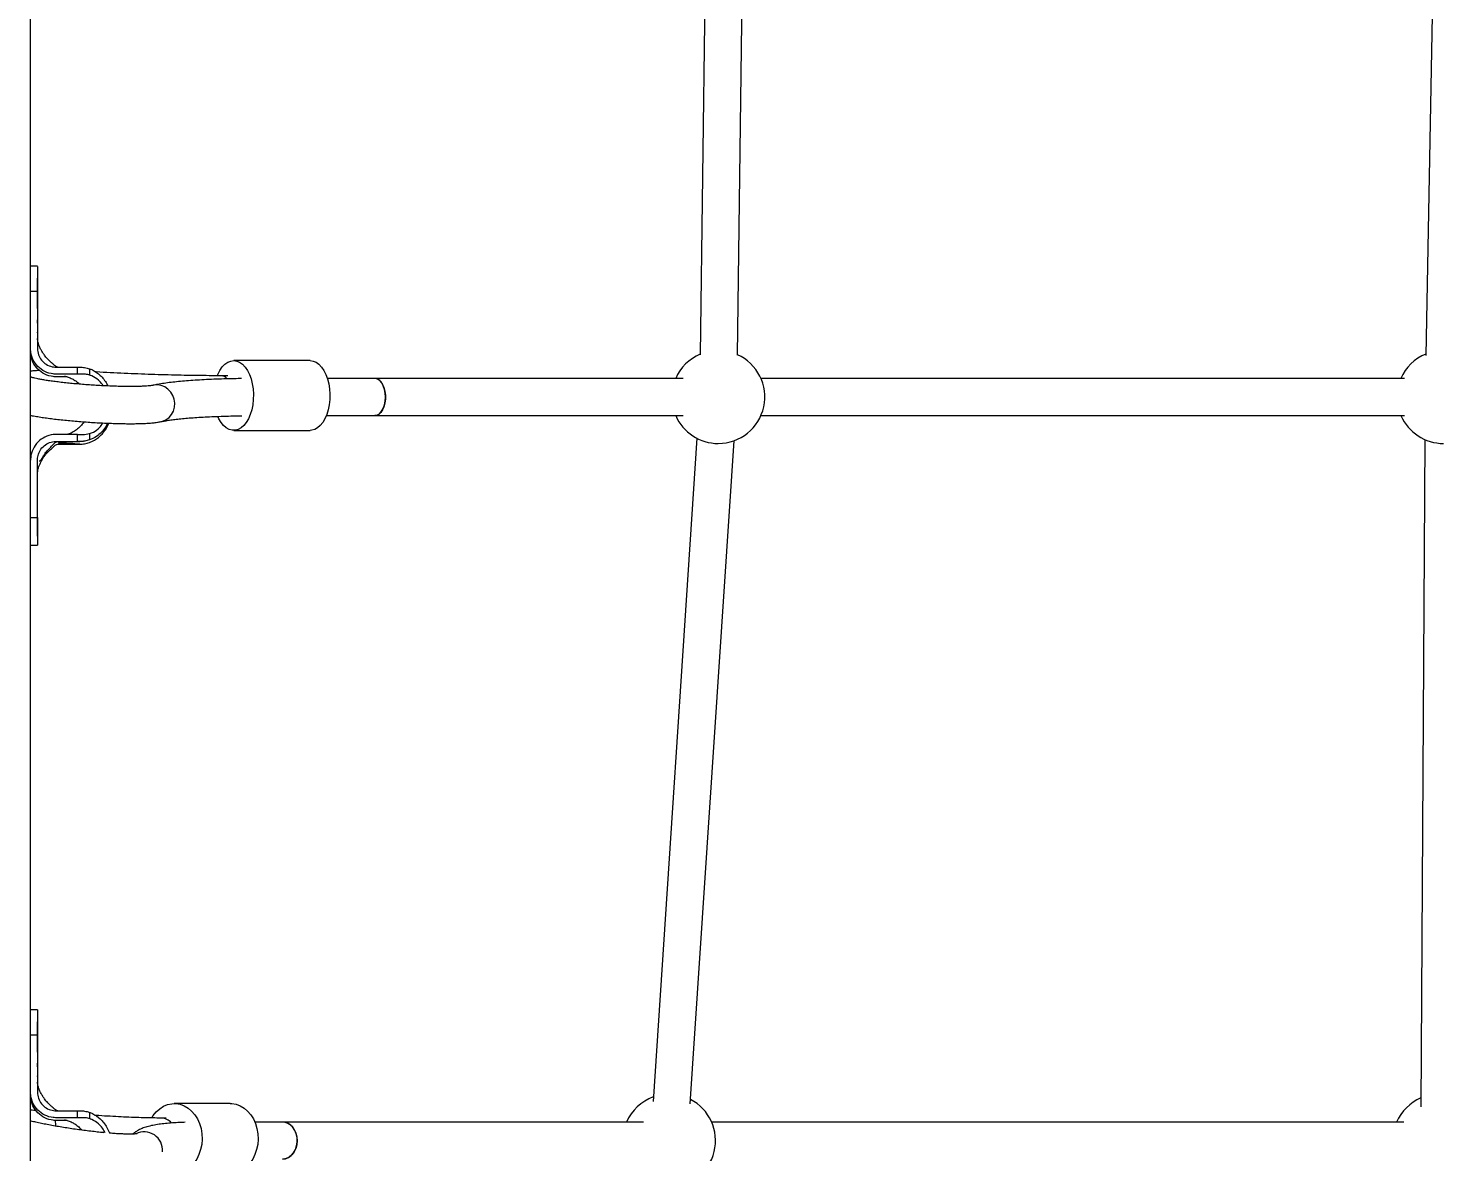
# Model space of a CAD drawing. Header units: millimetres. Extents: x -6304 to 6571, y -6082 to 4447.
# Drawn here: x 1532 to 2141, y -310 to 174 of the extents above; entities that cross this region are included whole.
import ezdxf

# ---------------------------------------------------------------- set-up
doc = ezdxf.new("R2010")
doc.units = ezdxf.units.MM
doc.layers.add('DIKOM_ОБЪЕКТ', color=7, linetype='Continuous')
doc.layers.add('DIKOM_РАЗМЕР_ОБЪЕКТА', color=7, linetype='Continuous')
doc.styles.add('style1', font='arial.ttf', dxfattribs={"width": 0.8})
doc.dimstyles.new('1-50', dxfattribs={"dimtxt": 300, "dimasz": 200, "dimexe": 100, "dimexo": 0, "dimgap": 100, "dimtad": 1, "dimtxsty": 'style1', "dimcen": 200, "dimclrd": 7, "dimclre": 7, "dimclrt": 7, "dimadec": 1, "dimazin": 2, "dimtfac": 1, "dimtmove": 0, "dimatfit": 2, "dimfxl": 0, "dimlwd": 25, "dimlwe": 18, "dimarcsym": 0})

# ---------------------------------------------------------------- blocks, each defined once
blk = doc.blocks.new('*D13')
at = {"layer": 'Defpoints', "color": 0, "transparency": 16777216}
for p in [(-3548.9, 424.04), (5070.79, -640.9), (5070.79, -4541.09)]:
    blk.add_point(p, dxfattribs=at)
at = {"layer": 'DIKOM_РАЗМЕР_ОБЪЕКТА', "color": 7, "lineweight": 18, "transparency": 16777216}
for p, q in [((-3548.9, 424.04), (-3548.9, -4641.09)), ((5070.79, -640.9), (5070.79, -4641.09))]:
    blk.add_line(p, q, dxfattribs=at)
at = {"layer": 'DIKOM_РАЗМЕР_ОБЪЕКТА', "color": 7, "lineweight": 25, "transparency": 16777216}
blk.add_line((-3148.9, -4541.09), (4670.79, -4541.09), dxfattribs=at)
at = {"layer": 'DIKOM_РАЗМЕР_ОБЪЕКТА', "color": 7, "transparency": 16777216}
for points in [[(-3148.9, -4474.42), (-3148.9, -4607.76), (-3548.9, -4541.09)], [(4670.79, -4474.42), (4670.79, -4607.76), (5070.79, -4541.09)]]:
    blk.add_solid(points, dxfattribs=at)
at = {"layer": 'DIKOM_РАЗМЕР_ОБЪЕКТА', "color": 7, "transparency": 16777216, "insert": (1449.19, -4307.92), "char_height": 300, "attachment_point": 5, "style": 'style1'}
blk.add_mtext('8650', dxfattribs=at)

msp = doc.modelspace()

# ---------------------------------------------------------------- linework, layer by layer
at = {"layer": 'DIKOM_ОБЪЕКТ', "color": 7, "linetype": 'Continuous', "lineweight": 15}
for p, q in [((1533.207, -754.962), (1533.207, 1745.038)), ((1825.127, 316.815), (1821.389, 33.243)), ((1837.387, 33.032), (1841.126, 316.604)), ((2138.934, 316.862), (2133.568, 32.912)), ((1536.207, 71.303), (1533.207, 71.303)), ((1536.206, 65.054), (1536.206, 66.128)), ((1533.207, 60.602), (1536.207, 60.602)), ((1536.207, 60.602), (1536.207, 35.897)), ((1536.208, 58.035), (1536.208, 58.734)), ((1653.538, 30.683), (1620.614, 30.683)), ((1544.206, 27.901), (1545.207, 27.901)), ((1545.207, 24.903), (1544.206, 24.903)), ((1545.207, 27.901), (1553.345, 27.901)), ((1553.345, 24.903), (1545.207, 24.903)), ((1553.345, 24.903), (1553.345, 27.901)), ((1558.555, 27.219), (1558.555, 24.503)), ((1545.207, 23.732), (1544.206, 23.732)), ((1548.963, 23.732), (1545.207, 23.732)), ((1618.108, 24.198), (1615.267, 24.198)), ((1681.366, 23.038), (1660.962, 23.038)), ((1814.062, 23.038), (1681.366, 23.038)), ((2124.406, 23.038), (1847.48, 23.038)), ((1660.5, 7.038), (1681.366, 7.038)), ((1681.366, 7.038), (1814.062, 7.038)), ((1847.48, 7.038), (2124.406, 7.038)), ((1620.614, 0.683), (1653.538, 0.683)), ((1545.207, -1.084), (1544.206, -1.084)), ((1544.206, -4.082), (1545.207, -4.082)), ((1544.571, -5.323), (1544.956, -5.253)), ((1544.956, -5.253), (1545.207, -5.253)), ((1553.345, -1.084), (1545.207, -1.084)), ((1545.207, -4.082), (1553.345, -4.082)), ((1545.207, -5.253), (1553.345, -5.253)), ((1553.345, -4.082), (1553.345, -1.084)), ((1555.386, -4.01), (1556.045, -4.001)), ((1558.555, -0.713), (1558.555, -3.43)), ((1819.956, -2.723), (1801.064, -288.07)), ((1817.029, -289.127), (1835.921, -3.78)), ((2133.126, -3.246), (2131.468, -290.453)), ((1536.207, -36.783), (1536.207, -12.092)), ((1536.206, -42.374), (1536.208, -35.757)), ((1536.208, -38.301), (1536.208, -36.397)), ((1533.207, -36.783), (1536.207, -36.783)), ((1536.206, -44.857), (1536.206, -42.388)), ((1533.207, -48.655), (1536.207, -48.655)), ((1536.207, -248.697), (1533.207, -248.697)), ((1536.206, -254.946), (1536.206, -253.872)), ((1533.207, -259.398), (1536.207, -259.398)), ((1536.207, -259.398), (1536.207, -284.103)), ((1536.208, -261.965), (1536.208, -261.266)), ((1544.206, -292.099), (1545.207, -292.099)), ((1545.207, -292.099), (1553.345, -292.099)), ((1553.345, -295.097), (1553.345, -292.099)), ((1619.154, -288.998), (1595.069, -288.998)), ((1545.207, -295.097), (1544.206, -295.097)), ((1545.207, -296.268), (1544.206, -296.268)), ((1553.345, -295.097), (1545.207, -295.097)), ((1548.963, -296.268), (1545.207, -296.268)), ((1558.555, -292.781), (1558.555, -295.498)), ((1591.576, -295.228), (1589.498, -295.228)), ((1641.588, -296.962), (1629.731, -296.962)), ((1796.926, -296.962), (1641.588, -296.962)), ((2124.198, -296.962), (1826.294, -296.962))]:
    msp.add_line(p, q, dxfattribs=at)
at = {"layer": 'DIKOM_ОБЪЕКТ', "color": 7, "linetype": 'Continuous', "lineweight": 15, "flags": 128}
for points in [[(1536.22, 42.68), (1536.221, 42.824), (1536.222, 42.968)], [(1613.617, 24.238), (1613.846, 24.791), (1614.714, 26.503), (1615.722, 27.962), (1616.844, 29.133), (1618.054, 29.989), (1619.324, 30.51), (1620.624, 30.683), (1621.924, 30.504), (1623.194, 29.978), (1624.403, 29.117), (1625.523, 27.941), (1626.528, 26.477), (1627.395, 24.761), (1628.102, 22.832), (1628.634, 20.735), (1628.978, 18.52), (1629.126, 16.238), (1629.074, 13.944)], [(1653.538, 30.683), (1653.549, 30.683), (1654.849, 30.504), (1656.118, 29.978), (1657.327, 29.117), (1658.447, 27.941), (1659.453, 26.477), (1660.319, 24.761), (1661.027, 22.832), (1661.558, 20.735), (1661.902, 18.52), (1662.05, 16.238), (1661.999, 13.944)], [(1589.367, 4.439), (1589.975, 4.6), (1591.472, 5.263), (1592.792, 6.253), (1593.872, 7.524), (1594.662, 9.016), (1595.125, 10.659), (1595.239, 12.378), (1594.999, 14.09), (1594.415, 15.717), (1593.517, 17.182), (1592.344, 18.417), (1590.953, 19.363), (1589.408, 19.978), (1587.782, 20.231), (1586.15, 20.111), (1585.991, 20.079)], [(1681.366, 7.038), (1681.577, 7.047), (1682.547, 7.313), (1683.462, 7.941), (1684.28, 8.901), (1684.961, 10.147), (1685.474, 11.622), (1685.795, 13.257), (1685.909, 14.975), (1685.811, 16.697), (1685.504, 18.34), (1685.004, 19.83), (1684.334, 21.095), (1683.526, 22.077), (1682.616, 22.73), (1681.648, 23.023), (1681.366, 23.038)], [(1683.946, 21.623), (1684.69, 20.493), (1685.278, 19.107), (1685.683, 17.531), (1685.886, 15.839), (1685.878, 14.109), (1685.659, 12.423), (1685.24, 10.858), (1684.639, 9.49), (1683.885, 8.381), (1683.014, 7.583), (1682.065, 7.133), (1681.366, 7.038)], [(1629.074, 13.944), (1628.825, 11.69), (1628.382, 9.529), (1627.758, 7.513), (1626.966, 5.689), (1626.025, 4.098), (1624.957, 2.779), (1623.788, 1.763), (1622.544, 1.073), (1621.255, 0.725), (1619.951, 0.728), (1618.662, 1.081), (1617.42, 1.777), (1616.252, 2.799), (1615.186, 4.122), (1614.247, 5.717), (1613.821, 6.63)], [(1661.999, 13.944), (1661.749, 11.69), (1661.307, 9.529), (1660.682, 7.513), (1659.89, 5.689), (1658.949, 4.098), (1657.882, 2.779), (1656.712, 1.763), (1655.469, 1.073), (1654.179, 0.725), (1653.538, 0.683)], [(1536.22, -277.32), (1536.221, -277.176), (1536.222, -277.032)], [(1585.413, -295.125), (1585.991, -294.214), (1587.29, -292.594), (1588.771, -291.24), (1590.4, -290.185), (1592.138, -289.455), (1593.945, -289.065), (1595.779, -289.025), (1597.595, -289.336), (1599.353, -289.991), (1601.01, -290.974), (1602.527, -292.262), (1603.87, -293.826), (1605.007, -295.628), (1605.911, -297.626), (1606.56, -299.773), (1606.941, -302.02), (1607.043, -304.313), (1606.864, -306.598)], [(1619.154, -288.998), (1619.863, -289.025), (1621.68, -289.336), (1623.437, -289.991), (1625.094, -290.974), (1626.612, -292.262), (1627.955, -293.826), (1629.092, -295.628), (1629.995, -297.626), (1630.645, -299.773), (1631.025, -302.02), (1631.127, -304.313), (1630.949, -306.598)], [(1641.588, -312.962), (1642.888, -312.794), (1644.202, -312.261), (1645.393, -311.387), (1646.407, -310.212), (1647.195, -308.791), (1647.722, -307.192), (1647.961, -305.488), (1647.902, -303.76), (1647.549, -302.088), (1646.916, -300.55), (1646.034, -299.219), (1644.944, -298.156), (1643.698, -297.411), (1642.352, -297.019), (1641.588, -296.962)], [(1646.687, -300.145), (1647.395, -301.63), (1647.831, -303.272), (1647.975, -304.992), (1647.82, -306.711), (1647.374, -308.349), (1646.658, -309.827), (1645.704, -311.079), (1644.558, -312.044), (1643.273, -312.678), (1641.909, -312.952), (1641.588, -312.962)], [(1606.864, -306.598), (1606.409, -308.823), (1605.688, -310.934), (1604.718, -312.883), (1603.522, -314.624), (1602.128, -316.116), (1600.569, -317.323), (1598.88, -318.219), (1597.103, -318.781), (1595.277, -318.996), (1593.447, -318.86), (1591.655, -318.376), (1589.942, -317.554), (1588.35, -316.415), (1587.214, -315.321)], [(1630.949, -306.598), (1630.494, -308.823), (1629.773, -310.934), (1628.803, -312.883), (1627.607, -314.624), (1626.213, -316.116), (1624.653, -317.323), (1622.965, -318.219), (1621.187, -318.781), (1619.362, -318.996), (1619.154, -318.998)]]:
    msp.add_lwpolyline(points, dxfattribs=at)
at = {"layer": 'DIKOM_ОБЪЕКТ', "color": 7, "linetype": 'Continuous', "lineweight": 15}
for centre, radius, start, end in [((1829.149, 15.038), 20, 112.822947, 156.421822), ((1829.149, 15.038), 20, 270, 65.66659), ((2141.231, 15.038), 20, 112.495481, 156.421822), ((1615.102, 20.858), 3.344, 37.180359, 87.186645), ((1681.191, 19.66), 3.383, 35.478104, 87.030882), ((1829.149, 15.038), 20, 203.578178, 270), ((2141.231, 15.038), 20, 203.578178, 270), ((1807.963, -304.962), 20, 109.790368, 156.421822), ((1807.963, -304.962), 20, 270, 62.634011), ((2139.385, -304.962), 20, 113.247577, 156.421822), ((1528.125, -298.803), 15.988, 0.377898, 8.67672), ((1589.35, -301.013), 5.786, 39.686859, 88.556305), ((1641.359, -303.005), 6.048, 28.225711, 87.829522), ((1582.009, -309.16), 8.001, 355.944675, 115.908764)]:
    msp.add_arc(centre, radius, start, end, dxfattribs=at)
for points, knots in [([(1536.207, 71.274), (1536.207, 71.241), (1536.207, 71.172), (1536.206, 70.368), (1536.206, 69.055), (1536.206, 67.204), (1536.206, 64.529), (1536.206, 62.079), (1536.207, 60.602)], [0, 0, 0, 0, 0.1401492, 0.293135, 0.450561, 0.6035442, 0.7609689, 1, 1, 1, 1]), ([(1536.208, 58.814), (1536.208, 60.075), (1536.207, 62.494), (1536.207, 64.771), (1536.206, 65.861)], [0, 0, 0, 0, 0.5214008, 1, 1, 1, 1]), ([(1536.207, 54.283), (1536.207, 55.54), (1536.208, 57.946), (1536.208, 59.791), (1536.208, 60.672)], [0, 0, 0, 0, 0.5224432, 1, 1, 1, 1]), ([(1536.207, 53.112), (1536.207, 54.502), (1536.208, 56.213), (1536.208, 57.581), (1536.208, 57.838)], [0, 0, 0, 0, 0.81183222, 1, 1, 1, 1]), ([(1536.207, 46.855), (1536.207, 46.836), (1536.206, 46.744), (1536.208, 47.109), (1536.209, 47.658), (1536.209, 48.19), (1536.209, 48.315)], [0, 0, 0, 0, 0.1030081, 0.4919229, 0.8808183, 1, 1, 1, 1]), ([(1544.977, 27.901), (1544.801, 27.913), (1544.433, 27.938), (1543.518, 28.494), (1542.705, 29.444), (1541.652, 30.288), (1540.937, 31.005), (1540.339, 31.634), (1539.773, 32.3), (1539.152, 33.104), (1538.426, 34.152), (1537.682, 35.394), (1537.021, 36.766), (1536.53, 38.145), (1536.244, 39.419), (1536.219, 39.921), (1536.207, 40.179)], [0, 0, 0, 0, 0.0277794, 0.0583488, 0.1463335, 0.214193, 0.2652398, 0.3097499, 0.3469374, 0.4024861, 0.4747078, 0.561195, 0.6593071, 0.7664538, 0.8803158, 1, 1, 1, 1]), ([(1544.206, 24.903), (1544.122, 24.903), (1543.696, 24.906), (1542.036, 25.026), (1539.273, 25.83), (1536.207, 28.044), (1534.06, 31.141), (1533.269, 33.931), (1533.218, 35.53), (1533.207, 35.897)], [0, 0, 0, 0, 0.01479921, 0.07410954, 0.29003704, 0.5059695, 0.72094905, 0.93601207, 1, 1, 1, 1]), ([(1544.206, 23.732), (1544.122, 23.733), (1543.696, 23.736), (1542.036, 23.855), (1539.273, 24.659), (1536.207, 26.873), (1534.06, 29.97), (1533.269, 32.76), (1533.218, 34.359), (1533.207, 34.726)], [0, 0, 0, 0, 0.0147992, 0.0741094, 0.2900366, 0.5059667, 0.720946, 0.9360087, 1, 1, 1, 1]), ([(1536.207, 35.897), (1536.212, 35.671), (1536.242, 34.553), (1536.771, 32.563), (1538.287, 30.292), (1540.475, 28.657), (1542.576, 27.97), (1543.839, 27.916), (1544.206, 27.901)], [0, 0, 0, 0, 0.0541267, 0.2683313, 0.4825292, 0.6972837, 0.9119818, 1, 1, 1, 1]), ([(1537.189, 26.424), (1536.908, 26.415), (1535.823, 26.381), (1534.49, 26.304), (1533.528, 26.214), (1533.207, 26.184)], [0, 0, 0, 0, 0.1890891, 0.7295807, 1, 1, 1, 1]), ([(1553.345, 27.901), (1553.438, 27.901), (1553.797, 27.901), (1554.157, 27.901), (1554.425, 27.9)], [0, 0, 0, 0, 0.2563571, 1, 1, 1, 1]), ([(1558.555, 24.503), (1558.474, 24.526), (1558.071, 24.645), (1557.015, 24.874), (1555.344, 24.908), (1554.014, 24.905), (1553.345, 24.903)], [0, 0, 0, 0, 0.04835298, 0.24215871, 0.61896312, 1, 1, 1, 1]), ([(1554.425, 27.9), (1555.12, 27.876), (1556.532, 27.825), (1557.873, 27.423), (1558.555, 27.219)], [0, 0, 0, 0, 0.4921581, 1, 1, 1, 1]), ([(1558.555, 27.219), (1558.991, 27.047), (1560.68, 26.377), (1562.829, 24.837), (1564.758, 22.69), (1565.857, 21.14), (1566.318, 20.117), (1566.464, 19.793)], [0, 0, 0, 0, 0.1271603, 0.4928836, 0.6988526, 0.9049252, 1, 1, 1, 1]), ([(1564.42, 19.886), (1564.316, 20.066), (1563.804, 20.957), (1562.273, 22.554), (1560.319, 23.901), (1558.89, 24.388), (1558.555, 24.503)], [0, 0, 0, 0, 0.0810388, 0.4025618, 0.8598391, 1, 1, 1, 1]), ([(1615.267, 24.198), (1614.384, 24.199), (1611.826, 24.202), (1607.459, 24.234), (1602.125, 24.307), (1596.64, 24.416), (1591.023, 24.56), (1585.287, 24.74), (1579.45, 24.955), (1573.528, 25.205), (1567.533, 25.49), (1563.366, 25.703), (1561.199, 25.826), (1561.056, 25.834)], [0, 0, 0, 0, 0.0548617, 0.1587906, 0.2628059, 0.3669118, 0.471091, 0.5753277, 0.6796125, 0.7839345, 0.8882883, 0.9926664, 1, 1, 1, 1]), ([(1585.966, 20.074), (1585.9, 20.06), (1585.747, 20.029), (1585.207, 19.945), (1584.355, 19.848), (1583.169, 19.75), (1581.661, 19.664), (1579.848, 19.599), (1577.763, 19.562), (1575.441, 19.557), (1572.916, 19.585), (1570.225, 19.648), (1567.403, 19.746), (1564.487, 19.878), (1561.513, 20.042), (1558.516, 20.237), (1555.533, 20.461), (1552.599, 20.71), (1549.75, 20.982), (1547.021, 21.273), (1544.446, 21.579), (1542.059, 21.895), (1539.894, 22.216), (1537.983, 22.534), (1536.362, 22.841), (1535.117, 23.112), (1534.238, 23.335), (1533.731, 23.483), (1533.497, 23.57), (1533.527, 23.557), (1533.534, 23.554)], [0, 0, 0, 0, 0.0208571, 0.0484927, 0.0793289, 0.1131541, 0.1492403, 0.1869292, 0.2256988, 0.2651945, 0.3051752, 0.3454837, 0.3860118, 0.4266837, 0.4674522, 0.5082691, 0.5491017, 0.5899064, 0.6306484, 0.671281, 0.7117541, 0.7519891, 0.7918823, 0.8312723, 0.8699065, 0.9073954, 0.9389256, 0.9673535, 0.992172, 1, 1, 1, 1]), ([(1547.865, 24.014), (1547.857, 24.012), (1547.844, 24.008), (1548.122, 23.952), (1548.455, 23.876), (1549.265, 23.664), (1550.676, 23.157), (1552.369, 22.19), (1553.586, 21.351), (1554.164, 20.699), (1554.277, 20.572)], [0, 0, 0, 0, 0.1165394, 0.1797467, 0.2417819, 0.3057774, 0.5318165, 0.7218089, 0.9459194, 1, 1, 1, 1]), ([(1624.052, 22.968), (1623.025, 22.953), (1620.396, 22.915), (1616.393, 22.811), (1612.026, 22.661), (1607.887, 22.472), (1603.971, 22.245), (1600.286, 21.978), (1596.835, 21.671), (1593.617, 21.321), (1590.629, 20.922), (1588.082, 20.51), (1586.607, 20.206), (1585.966, 20.074)], [0, 0, 0, 0, 0.0602323, 0.1543167, 0.2485949, 0.3431234, 0.4379781, 0.533269, 0.629145, 0.725846, 0.8237428, 0.9234613, 1, 1, 1, 1]), ([(1533.207, 7.165), (1533.278, 7.149), (1534.041, 6.984), (1535.688, 6.694), (1538.146, 6.294), (1540.763, 5.923), (1543.512, 5.573), (1546.39, 5.245), (1549.375, 4.941), (1552.443, 4.662), (1555.567, 4.409), (1558.719, 4.186), (1561.871, 3.994), (1564.994, 3.835), (1568.057, 3.71), (1571.034, 3.621), (1573.9, 3.569), (1576.629, 3.554), (1579.204, 3.579), (1581.609, 3.645), (1583.842, 3.754), (1585.918, 3.918), (1587.735, 4.124), (1588.848, 4.339), (1589.364, 4.439)], [0, 0, 0, 0, 0.00530536, 0.05683996, 0.10589557, 0.15371551, 0.20085073, 0.24757506, 0.2940338, 0.34032864, 0.38652025, 0.43265385, 0.47877247, 0.52490075, 0.57107869, 0.61734332, 0.66374607, 0.71036121, 0.75729861, 0.80472707, 0.85294808, 0.90254825, 0.95486767, 1, 1, 1, 1]), ([(1589.364, 4.439), (1589.658, 4.5), (1590.448, 4.666), (1591.995, 4.939), (1594.079, 5.247), (1596.495, 5.545), (1599.233, 5.826), (1602.279, 6.084), (1605.617, 6.316), (1609.234, 6.519), (1613.114, 6.691), (1617.253, 6.829), (1620.93, 6.922), (1623.304, 6.955), (1624.142, 6.967)], [0, 0, 0, 0, 0.0492611, 0.1323893, 0.2177745, 0.3054884, 0.394907, 0.4855803, 0.5771776, 0.6694673, 0.7622815, 0.8554917, 0.9490103, 1, 1, 1, 1]), ([(1556.172, 4.372), (1556.147, 4.325), (1555.769, 3.622), (1554.727, 2.42), (1553.048, 0.874), (1551.231, -0.234), (1549.76, -0.862), (1549.125, -1.035), (1548.947, -1.084)], [0, 0, 0, 0, 0.0164466, 0.2495816, 0.4937207, 0.7332175, 0.9252631, 1, 1, 1, 1]), ([(1558.555, -0.713), (1559.132, -0.505), (1560.709, 0.062), (1562.82, 1.576), (1563.897, 3.169), (1564.373, 3.871)], [0, 0, 0, 0, 0.2440234, 0.6663989, 1, 1, 1, 1]), ([(1566.408, 3.782), (1566.115, 3.21), (1565.386, 1.792), (1563.748, -0.162), (1561.471, -2.162), (1559.579, -2.985), (1558.555, -3.43)], [0, 0, 0, 0, 0.1753045, 0.4347687, 0.6940035, 1, 1, 1, 1]), ([(1558.555, -4.571), (1558.991, -4.398), (1560.68, -3.729), (1562.826, -2.187), (1564.764, -0.045), (1566.031, 1.795), (1566.618, 3.13), (1566.896, 3.762)], [0, 0, 0, 0, 0.11666343, 0.45219685, 0.641167, 0.83022457, 1, 1, 1, 1]), ([(1544.206, -1.084), (1544.122, -1.084), (1543.696, -1.087), (1542.043, -1.205), (1539.295, -2.004), (1536.236, -4.198), (1534.082, -7.278), (1533.271, -10.078), (1533.219, -11.694), (1533.207, -12.078)], [0, 0, 0, 0, 0.0147988, 0.0741057, 0.2887791, 0.5034591, 0.7180377, 0.9330885, 1, 1, 1, 1]), ([(1536.207, -12.092), (1536.207, -12), (1536.212, -11.538), (1536.338, -10.334), (1536.96, -8.397), (1538.464, -6.292), (1540.701, -4.725), (1542.742, -4.13), (1543.922, -4.091), (1544.206, -4.082)], [0, 0, 0, 0, 0.0220796, 0.1106202, 0.2890212, 0.5029011, 0.7177115, 0.9318423, 1, 1, 1, 1]), ([(1536.207, -17.631), (1536.218, -17.417), (1536.239, -17.004), (1536.48, -15.872), (1536.878, -14.634), (1537.435, -13.307), (1538.088, -12.074), (1538.758, -11.021), (1539.483, -10.012), (1540.401, -8.866), (1541.578, -7.786), (1542.524, -6.875), (1543.046, -6.365), (1543.445, -6.014), (1543.853, -5.681), (1544.248, -5.367), (1544.508, -5.332), (1544.571, -5.323)], [0, 0, 0, 0, 0.1176946, 0.2271832, 0.3277171, 0.4169888, 0.5137349, 0.5798918, 0.625282, 0.7049801, 0.8139093, 0.8723805, 0.9155633, 0.9329236, 0.9585906, 0.9900652, 1, 1, 1, 1]), ([(1536.942, -12.458), (1537.034, -12.463), (1537.241, -12.473), (1537.719, -11.971), (1538.303, -11.02), (1539.308, -9.423), (1540.367, -8.032), (1541.639, -6.783), (1542.685, -5.618), (1543.533, -4.824), (1544.125, -4.326), (1544.354, -4.226), (1544.428, -4.196), (1544.472, -4.18), (1544.495, -4.171), (1544.513, -4.164), (1544.531, -4.157), (1544.543, -4.154), (1544.537, -4.155), (1544.535, -4.156)], [0, 0, 0, 0, 0.0741077, 0.1655616, 0.3222253, 0.4467676, 0.5870176, 0.7094424, 0.8383054, 0.941123, 0.9742841, 0.9812971, 0.9862803, 0.988201, 0.9899186, 0.9916188, 0.9934434, 0.9977929, 1, 1, 1, 1]), ([(1554.445, -5.253), (1553.18, -5.21), (1550.783, -5.129), (1547.977, -4.997), (1546.11, -4.864), (1545.159, -4.74), (1545.28, -4.661), (1545.332, -4.628)], [0, 0, 0, 0, 0.2481881, 0.4701737, 0.6714428, 0.8593243, 1, 1, 1, 1]), ([(1554.445, -5.253), (1554.323, -5.248), (1553.072, -5.199), (1550.5, -5.117), (1548.62, -5.023), (1547.819, -4.974), (1547.779, -4.972), (1547.74, -4.97), (1547.699, -4.967), (1547.659, -4.965), (1547.617, -4.962), (1547.575, -4.959), (1547.532, -4.957), (1547.489, -4.954), (1547.444, -4.951), (1547.4, -4.948), (1547.355, -4.945), (1547.309, -4.942), (1547.262, -4.939), (1547.215, -4.936), (1547.168, -4.932), (1547.119, -4.929), (1547.07, -4.925), (1547.021, -4.922), (1546.971, -4.918), (1546.87, -4.911), (1546.527, -4.884), (1545.883, -4.824), (1545.3, -4.734), (1545.309, -4.665), (1545.313, -4.632)], [0, 0, 0, 0, 0.0259632, 0.2681204, 0.4935245, 0.4972381, 0.5010397, 0.5049189, 0.5088861, 0.512936, 0.5170788, 0.5213093, 0.5256325, 0.5300535, 0.5345724, 0.5391939, 0.5439182, 0.5487456, 0.5536808, 0.5587388, 0.5639004, 0.5691895, 0.5746021, 0.5801383, 0.5858127, 0.5916211, 0.6148595, 0.7079324, 0.8585263, 1, 1, 1, 1]), ([(1545.313, -4.632), (1545.425, -4.598), (1545.542, -4.563), (1545.867, -4.519), (1546.139, -4.486), (1546.527, -4.45), (1546.87, -4.424), (1546.971, -4.416), (1547.021, -4.413), (1547.07, -4.409), (1547.119, -4.406), (1547.168, -4.402), (1547.215, -4.399), (1547.262, -4.396), (1547.309, -4.393), (1547.355, -4.389), (1547.4, -4.386), (1547.444, -4.383), (1547.489, -4.381), (1547.532, -4.378), (1547.575, -4.375), (1547.617, -4.372), (1547.659, -4.37), (1547.699, -4.367), (1547.74, -4.365), (1547.779, -4.362), (1547.819, -4.36), (1548.62, -4.311), (1550.499, -4.218), (1553.072, -4.135), (1554.323, -4.087), (1554.445, -4.082)], [0, 0, 0, 0, 0.1570763, 0.1649818, 0.2136133, 0.317, 0.3428137, 0.3492713, 0.3555691, 0.3617243, 0.3677311, 0.3736063, 0.3793454, 0.3849583, 0.3904459, 0.3958083, 0.4010562, 0.4061845, 0.411204, 0.4161149, 0.4209173, 0.4256166, 0.4302238, 0.434717, 0.4391293, 0.443433, 0.4476559, 0.4517809, 0.7021634, 0.9711554, 1, 1, 1, 1]), ([(1553.345, -1.084), (1553.43, -1.084), (1553.855, -1.084), (1554.619, -1.079), (1556.288, -1.119), (1557.587, -0.887), (1558.555, -0.713)], [0, 0, 0, 0, 0.0484562, 0.242251, 0.4360541, 1, 1, 1, 1]), ([(1554.425, -4.083), (1554.333, -4.083), (1553.973, -4.082), (1553.613, -4.082), (1553.345, -4.082)], [0, 0, 0, 0, 0.2564818, 1, 1, 1, 1]), ([(1553.345, -5.253), (1553.438, -5.253), (1553.797, -5.253), (1554.157, -5.252), (1554.425, -5.252)], [0, 0, 0, 0, 0.2563571, 1, 1, 1, 1]), ([(1558.555, -3.43), (1557.896, -3.621), (1556.556, -4.011), (1555.145, -4.059), (1554.428, -4.083)], [0, 0, 0, 0, 0.4916287, 1, 1, 1, 1]), ([(1554.428, -5.252), (1555.122, -5.227), (1556.533, -5.176), (1557.874, -4.775), (1558.555, -4.571)], [0, 0, 0, 0, 0.4921607, 1, 1, 1, 1]), ([(1536.207, -28.022), (1536.207, -27.976), (1536.208, -27.426), (1536.209, -26.73), (1536.209, -26.243), (1536.209, -26.138)], [0, 0, 0, 0, 0.067297, 0.800093, 1, 1, 1, 1]), ([(1536.208, -36.647), (1536.208, -36.007), (1536.208, -34.281), (1536.207, -32.112), (1536.207, -30.747)], [0, 0, 0, 0, 0.3707757, 1, 1, 1, 1]), ([(1536.207, -36.783), (1536.207, -36.867), (1536.207, -37.287), (1536.207, -39.031), (1536.206, -41.502), (1536.206, -44.128), (1536.206, -46.05), (1536.206, -47.509), (1536.207, -48.364), (1536.207, -48.727), (1536.207, -48.635), (1536.207, -48.626)], [0, 0, 0, 0, 0.0120237, 0.0601439, 0.2537471, 0.3980631, 0.5465648, 0.690886, 0.8393851, 0.9837002, 1, 1, 1, 1]), ([(1536.207, -248.726), (1536.207, -248.759), (1536.207, -248.828), (1536.206, -249.632), (1536.206, -250.945), (1536.206, -252.796), (1536.206, -255.471), (1536.206, -257.921), (1536.207, -259.398)], [0, 0, 0, 0, 0.1401489, 0.2931335, 0.4505602, 0.603543, 0.7609673, 1, 1, 1, 1]), ([(1536.208, -261.186), (1536.208, -259.924), (1536.207, -257.506), (1536.207, -255.229), (1536.206, -254.139)], [0, 0, 0, 0, 0.521398, 1, 1, 1, 1]), ([(1536.207, -265.717), (1536.207, -264.46), (1536.208, -262.054), (1536.208, -260.209), (1536.208, -259.328)], [0, 0, 0, 0, 0.5224416, 1, 1, 1, 1]), ([(1536.207, -266.888), (1536.207, -265.498), (1536.208, -263.787), (1536.208, -262.419), (1536.208, -262.162)], [0, 0, 0, 0, 0.8118273, 1, 1, 1, 1]), ([(1536.207, -273.145), (1536.207, -273.164), (1536.206, -273.256), (1536.208, -272.891), (1536.209, -272.342), (1536.209, -271.81), (1536.209, -271.685)], [0, 0, 0, 0, 0.1030076, 0.4919139, 0.8808089, 1, 1, 1, 1]), ([(1544.977, -292.099), (1544.801, -292.087), (1544.433, -292.062), (1543.518, -291.506), (1542.705, -290.556), (1541.652, -289.712), (1540.937, -288.995), (1540.339, -288.366), (1539.773, -287.7), (1539.152, -286.896), (1538.426, -285.848), (1537.682, -284.605), (1537.021, -283.235), (1536.53, -281.855), (1536.244, -280.581), (1536.219, -280.079), (1536.207, -279.821)], [0, 0, 0, 0, 0.0277791, 0.0583484, 0.1463331, 0.2141913, 0.2652393, 0.3097481, 0.3469355, 0.4024856, 0.4747072, 0.5611958, 0.6593064, 0.7664543, 0.8803152, 1, 1, 1, 1]), ([(1544.206, -295.097), (1544.122, -295.097), (1543.696, -295.094), (1542.036, -294.974), (1539.273, -294.17), (1536.207, -291.956), (1534.06, -288.859), (1533.269, -286.069), (1533.218, -284.47), (1533.207, -284.103)], [0, 0, 0, 0, 0.0147992, 0.0741098, 0.2900363, 0.5059688, 0.7209456, 0.9360086, 1, 1, 1, 1]), ([(1544.206, -296.268), (1544.122, -296.267), (1543.696, -296.264), (1542.036, -296.145), (1539.273, -295.341), (1536.207, -293.127), (1534.06, -290.03), (1533.269, -287.24), (1533.218, -285.641), (1533.207, -285.274)], [0, 0, 0, 0, 0.0147992, 0.0741099, 0.2900367, 0.5059694, 0.7209521, 0.9360154, 1, 1, 1, 1]), ([(1536.207, -284.103), (1536.212, -284.329), (1536.242, -285.447), (1536.771, -287.437), (1538.287, -289.708), (1540.475, -291.343), (1542.576, -292.03), (1543.839, -292.083), (1544.206, -292.099)], [0, 0, 0, 0, 0.0541267, 0.2683357, 0.4825295, 0.6972868, 0.9119818, 1, 1, 1, 1]), ([(1535.693, -292.021), (1535.339, -291.996), (1534.464, -291.936), (1533.676, -291.903), (1533.207, -291.883)], [0, 0, 0, 0, 0.4044094, 1, 1, 1, 1]), ([(1553.345, -292.099), (1553.438, -292.099), (1553.797, -292.099), (1554.157, -292.099), (1554.425, -292.1)], [0, 0, 0, 0, 0.2563571, 1, 1, 1, 1]), ([(1554.425, -292.1), (1555.12, -292.124), (1556.532, -292.175), (1557.873, -292.577), (1558.555, -292.781)], [0, 0, 0, 0, 0.4921553, 1, 1, 1, 1]), ([(1564.842, -301.532), (1564.339, -301.486), (1562.945, -301.358), (1560.528, -301.098), (1557.638, -300.76), (1554.688, -300.38), (1551.721, -299.965), (1548.772, -299.521), (1545.876, -299.052), (1543.068, -298.565), (1540.386, -298.066), (1537.855, -297.561), (1535.541, -297.06), (1533.986, -296.706), (1533.286, -296.528), (1533.207, -296.507)], [0, 0, 0, 0, 0.0483146, 0.1337637, 0.2195343, 0.3055148, 0.3916137, 0.4777365, 0.5637969, 0.6497005, 0.7353559, 0.8206307, 0.9053593, 0.9892929, 1, 1, 1, 1]), ([(1547.865, -295.986), (1547.857, -295.988), (1547.844, -295.992), (1548.122, -296.048), (1548.455, -296.124), (1549.266, -296.336), (1550.674, -296.846), (1552.377, -297.802), (1553.933, -298.947), (1554.797, -299.962), (1555.204, -300.441)], [0, 0, 0, 0, 0.1016585, 0.1567945, 0.2109084, 0.2667324, 0.4639069, 0.6296445, 0.8251384, 1, 1, 1, 1]), ([(1558.555, -295.498), (1558.474, -295.474), (1558.071, -295.355), (1557.015, -295.126), (1555.344, -295.092), (1554.014, -295.095), (1553.345, -295.097)], [0, 0, 0, 0, 0.0483529, 0.2421605, 0.618964, 1, 1, 1, 1]), ([(1558.555, -292.781), (1558.991, -292.953), (1560.681, -293.622), (1562.82, -295.167), (1564.775, -297.302), (1566.086, -299.309), (1566.888, -300.809), (1567.152, -301.686), (1567.167, -301.735)], [0, 0, 0, 0, 0.1105099, 0.4283451, 0.6073444, 0.7864337, 0.9881728, 1, 1, 1, 1]), ([(1565.291, -301.574), (1564.919, -300.893), (1564.152, -299.49), (1562.293, -297.432), (1560.318, -296.1), (1558.89, -295.612), (1558.555, -295.498)], [0, 0, 0, 0, 0.2482153, 0.5112479, 0.8853389, 1, 1, 1, 1]), ([(1589.498, -295.228), (1588.861, -295.227), (1587.036, -295.223), (1583.825, -295.176), (1579.797, -295.071), (1575.527, -294.913), (1571.037, -294.703), (1566.317, -294.436), (1562.939, -294.227), (1561.091, -294.093), (1560.936, -294.082)], [0, 0, 0, 0, 0.0802, 0.2299381, 0.380212, 0.5310793, 0.6824097, 0.8340984, 0.9860812, 1, 1, 1, 1]), ([(1599.744, -297.069), (1598.965, -297.094), (1597.021, -297.156), (1594.192, -297.328), (1591.2, -297.583), (1588.413, -297.922), (1585.773, -298.368), (1583.403, -298.93), (1581.411, -299.6), (1579.798, -300.323), (1578.48, -301.141), (1577.632, -301.724), (1577.245, -302.127), (1577.233, -302.14)], [0, 0, 0, 0, 0.07629205, 0.19064505, 0.3066809, 0.42530478, 0.54813807, 0.67826692, 0.78992396, 0.87087387, 0.93877111, 0.99810495, 1, 1, 1, 1]), ([(1579.054, -302.008), (1579.058, -302.007), (1579.07, -302.005), (1578.808, -302.045), (1578.276, -302.095), (1577.415, -302.142), (1576.232, -302.166), (1574.724, -302.156), (1572.918, -302.103), (1570.834, -302), (1568.903, -301.878), (1567.618, -301.772), (1567.167, -301.735)], [0, 0, 0, 0, 0.0382581, 0.1177749, 0.2088816, 0.3113223, 0.4235306, 0.5433079, 0.6685139, 0.7974636, 0.9289286, 1, 1, 1, 1])]:
    msp.add_open_spline(points, degree=3, knots=knots, dxfattribs=at)

# ---------------------------------------------------------------- dimensions: what is measured, and where the dimension line sits
at = {"layer": 'DIKOM_РАЗМЕР_ОБЪЕКТА'}
dim = msp.add_linear_dim(base=(5070.79, -4541.091), p1=(-3548.896, 424.038), p2=(5070.79, -640.9), text='8650', dimstyle='1-50', override={"dimasz": 400, "dimgap": 80}, dxfattribs=at)
dim.commit()
dim.dimension.update_dxf_attribs({"geometry": '*D13', "text_midpoint": (1449.191, -4541.091), "dimtype": 160})

doc.saveas('drawing.dxf')
